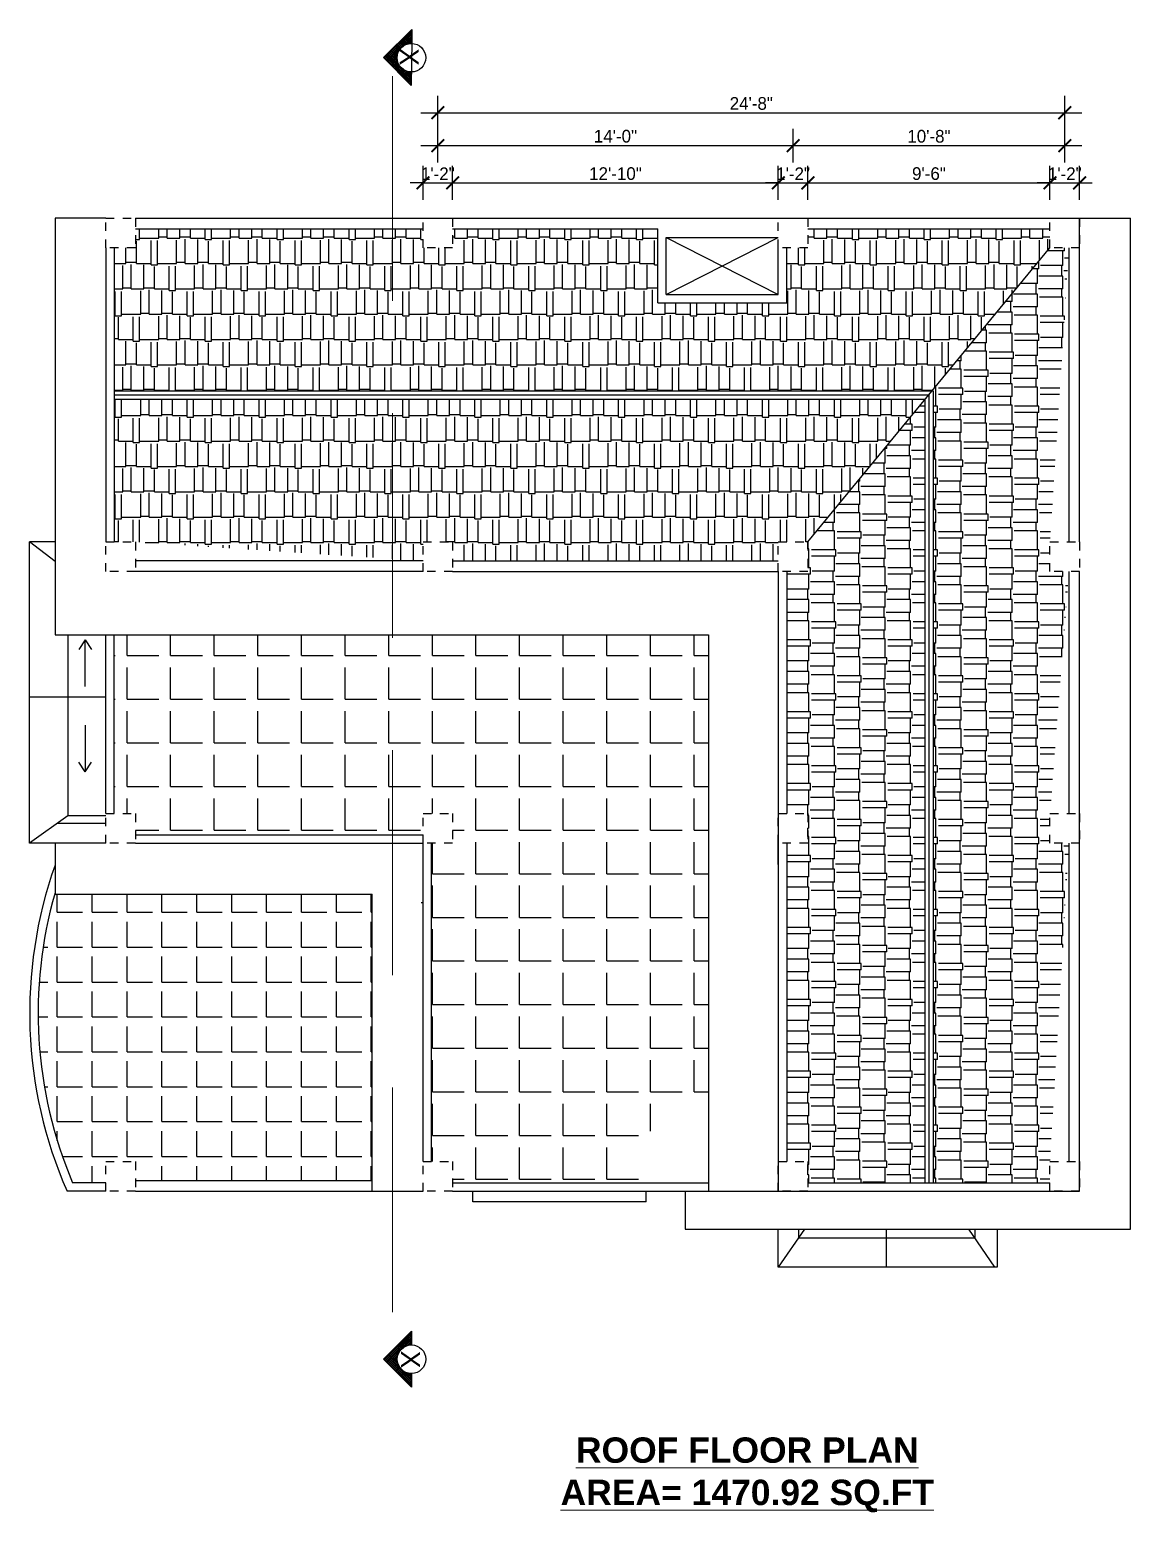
# Model space of a CAD drawing. Header units: inches. Extents: x -343 to 13887, y -13069 to -746.
# Drawn here: x 7964 to 8485, y -11799 to -11097 of the extents above; entities that cross this region are included whole.
import ezdxf

# ---------------------------------------------------------------- set-up
doc = ezdxf.new("R2010")
doc.units = ezdxf.units.IN
doc.header["$LTSCALE"] = 17
doc.header["$MEASUREMENT"] = 0
for name, pattern in [('21_FP_00$0$HIDDEN', [0.375, 0.25, -0.125]), ('Dash1', [0.472441, 0.23622, -0.23622]), ('PHANTOM2', [1.25, 0.625, -0.125, 0.125, -0.125, 0.125, -0.125])]:
    doc.linetypes.add(name, pattern=pattern)
for name, color, linetype, lineweight in [('25 BOT BAR', 12, 'Continuous', 25), ('aa_section_line', 2, 'PHANTOM2', 13), ('DOOR & WIN', 1, 'Continuous', 25), ('OUTLINE', 1, 'Continuous', 25), ('TEXT', 231, 'Continuous', 20)]:
    doc.layers.add(name, color=color, linetype=linetype, lineweight=lineweight)
doc.layers.add('A-Sect-Iden', color=111, linetype='Continuous')
doc.styles.add('ARCHITECTURE', font='stylu.ttf')
doc.styles.add('HEADING', font='swissel.ttf')
doc.dimstyles.new('8 SCALE', dxfattribs={"dimscale": 0, "dimtxt": 6, "dimasz": 6, "dimexe": 8, "dimexo": 8, "dimgap": 1.25, "dimtad": 1, "dimdec": 0, "dimzin": 3, "dimdsep": 46, "dimlunit": 4, "dimtxsty": 'ARCHITECTURE', "dimblk": 'ARCHTICK', "dimcen": 8, "dimdle": 8, "dimclrd": 5, "dimclre": 5, "dimclrt": 7, "dimadec": 0, "dimazin": 0, "dimtfac": 0.75, "dimtdec": 0, "dimtix": 1, "dimtmove": 2, "dimatfit": 3, "dimldrblk": 'ARCHTICK', "dimfxl": 8, "dimfxlon": 1, "dimtolj": 1, "dimtzin": 0, "dimlwd": -1, "dimlwe": -1, "dimarcsym": 0})
pattern_1 = [(0, (-3127.137, -895.34), (0, 20.625), [15, -5.625]), (90, (-3127.137, -895.34), (-20.625, 1e-15), [15, -5.625])]
pattern_2 = [(0, (-4219.174, 0), (25.5, 12), [6, -5, 7, -3, 9, -4]), (0, (-4213.174, 0.5), (25.5, 12), [5, -19, 4, -6]), (0, (-4201.174, -0.75), (25.5, 12), [3, -31]), (90, (-4219.1745, 0), (-8.5, 12), [11.5, -36.5]), (90, (-4213.1745, 0), (-8.5, 12), [11.25, -36.75]), (90, (-4208.1745, 0), (-8.5, 12), [10.5, -37.5]), (90, (-4201.1745, -0.75), (-8.5, 12), [11.5, -36.5]), (90, (-4198.1745, -0.75), (-8.5, 12), [11.5, -36.5]), (90, (-4189.1745, 0), (-8.5, 12), [11, -37])]
pattern_3 = [(90, (-4219.174, 0), (-12, 25.5), [6, -5, 7, -3, 9, -4]), (90, (-4219.674, 6), (-12, 25.5), [5, -19, 4, -6]), (90, (-4218.424, 18), (-12, 25.5), [3, -31]), (180, (-4219.1745, 0), (-12, -8.5), [11.5, -36.5]), (180, (-4219.1745, 6), (-12, -8.5), [11.25, -36.75]), (180, (-4219.1745, 11), (-12, -8.5), [10.5, -37.5]), (180, (-4218.4245, 18), (-12, -8.5), [11.5, -36.5]), (180, (-4218.4245, 21), (-12, -8.5), [11.5, -36.5]), (180, (-4219.1745, 30), (-12, -8.5), [11, -37])]

# ---------------------------------------------------------------- blocks, each defined once
blk = doc.blocks.new('_ArchTick')
at = {"color": 0, "linetype": 'ByBlock', "const_width": 0.15}
blk.add_lwpolyline([(-0.5, -0.5), (0.5, 0.5)], dxfattribs=at)
blk = doc.blocks.new('*D3063')
at = {"layer": 'Defpoints', "color": 0, "transparency": 16777216}
for p in [(8164.33, -11169.94), (8150.33, -11186.68), (8164.33, -11186.68)]:
    blk.add_point(p, dxfattribs=at)
at = {"layer": 'OUTLINE', "color": 5, "transparency": 16777216}
for p, q in [((8150.33, -11177.94), (8150.33, -11161.94)), ((8164.33, -11177.94), (8164.33, -11161.94)), ((8150.33, -11169.94), (8144.33, -11169.94)), ((8150.33, -11169.94), (8164.33, -11169.94)), ((8164.33, -11169.94), (8170.33, -11169.94))]:
    blk.add_line(p, q, dxfattribs=at)
at = {"layer": 'OUTLINE', "color": 5, "transparency": 16777216, "xscale": 6, "yscale": 6, "zscale": 6}
blk.add_blockref('_ArchTick', (8150.33, -11169.94), dxfattribs=at)
at = {"layer": 'OUTLINE', "color": 5, "transparency": 16777216, "xscale": 6, "yscale": 6, "zscale": 6, "rotation": 180}
blk.add_blockref('_ArchTick', (8164.33, -11169.94), dxfattribs=at)
at = {"layer": 'OUTLINE', "color": 7, "transparency": 16777216, "insert": (8157.33, -11165.63), "char_height": 6, "attachment_point": 5, "style": 'ARCHITECTURE'}
blk.add_mtext('\\A1;1\'-2"', dxfattribs=at)
blk = doc.blocks.new('*D3064')
at = {"layer": 'Defpoints', "color": 0, "transparency": 16777216}
for p in [(8318.33, -11169.94), (8164.33, -11186.68), (8318.33, -11186.68)]:
    blk.add_point(p, dxfattribs=at)
at = {"layer": 'OUTLINE', "color": 5, "transparency": 16777216}
for p, q in [((8164.33, -11177.94), (8164.33, -11161.94)), ((8318.33, -11177.94), (8318.33, -11161.94)), ((8156.33, -11169.94), (8326.33, -11169.94))]:
    blk.add_line(p, q, dxfattribs=at)
at = {"layer": 'OUTLINE', "color": 5, "transparency": 16777216, "xscale": 6, "yscale": 6, "zscale": 6, "rotation": 180}
blk.add_blockref('_ArchTick', (8164.33, -11169.94), dxfattribs=at)
at = {"layer": 'OUTLINE', "color": 5, "transparency": 16777216, "xscale": 6, "yscale": 6, "zscale": 6}
blk.add_blockref('_ArchTick', (8318.33, -11169.94), dxfattribs=at)
at = {"layer": 'OUTLINE', "color": 7, "transparency": 16777216, "insert": (8241.33, -11165.58), "char_height": 6, "attachment_point": 5, "style": 'ARCHITECTURE'}
blk.add_mtext('\\A1;12\'-10"', dxfattribs=at)
blk = doc.blocks.new('*D3065')
at = {"layer": 'Defpoints', "color": 0, "transparency": 16777216}
for p in [(8332.33, -11169.94), (8318.33, -11186.68), (8332.33, -11186.68)]:
    blk.add_point(p, dxfattribs=at)
at = {"layer": 'OUTLINE', "color": 5, "transparency": 16777216}
for p, q in [((8318.33, -11177.94), (8318.33, -11161.94)), ((8332.33, -11177.94), (8332.33, -11161.94)), ((8318.33, -11169.94), (8312.33, -11169.94)), ((8318.33, -11169.94), (8332.33, -11169.94)), ((8332.33, -11169.94), (8338.33, -11169.94))]:
    blk.add_line(p, q, dxfattribs=at)
at = {"layer": 'OUTLINE', "color": 5, "transparency": 16777216, "xscale": 6, "yscale": 6, "zscale": 6}
blk.add_blockref('_ArchTick', (8318.33, -11169.94), dxfattribs=at)
at = {"layer": 'OUTLINE', "color": 5, "transparency": 16777216, "xscale": 6, "yscale": 6, "zscale": 6, "rotation": 180}
blk.add_blockref('_ArchTick', (8332.33, -11169.94), dxfattribs=at)
at = {"layer": 'OUTLINE', "color": 7, "transparency": 16777216, "insert": (8325.33, -11165.63), "char_height": 6, "attachment_point": 5, "style": 'ARCHITECTURE'}
blk.add_mtext('\\A1;1\'-2"', dxfattribs=at)
blk = doc.blocks.new('*D3066')
at = {"layer": 'Defpoints', "color": 0, "transparency": 16777216}
for p in [(8446.79, -11169.94), (8332.33, -11186.68), (8446.79, -11186.68)]:
    blk.add_point(p, dxfattribs=at)
at = {"layer": 'OUTLINE', "color": 5, "transparency": 16777216}
for p, q in [((8332.33, -11177.94), (8332.33, -11161.94)), ((8446.79, -11177.94), (8446.79, -11161.94)), ((8324.33, -11169.94), (8454.79, -11169.94))]:
    blk.add_line(p, q, dxfattribs=at)
at = {"layer": 'OUTLINE', "color": 5, "transparency": 16777216, "xscale": 6, "yscale": 6, "zscale": 6, "rotation": 180}
blk.add_blockref('_ArchTick', (8332.33, -11169.94), dxfattribs=at)
at = {"layer": 'OUTLINE', "color": 5, "transparency": 16777216, "xscale": 6, "yscale": 6, "zscale": 6}
blk.add_blockref('_ArchTick', (8446.79, -11169.94), dxfattribs=at)
at = {"layer": 'OUTLINE', "color": 7, "transparency": 16777216, "insert": (8389.56, -11165.58), "char_height": 6, "attachment_point": 5, "style": 'ARCHITECTURE'}
blk.add_mtext('\\A1;9\'-6"', dxfattribs=at)
blk = doc.blocks.new('*D3067')
at = {"layer": 'Defpoints', "color": 0, "transparency": 16777216}
for p in [(8460.79, -11169.94), (8446.79, -11186.68), (8460.79, -11186.68)]:
    blk.add_point(p, dxfattribs=at)
at = {"layer": 'OUTLINE', "color": 5, "transparency": 16777216}
for p, q in [((8446.79, -11177.94), (8446.79, -11161.94)), ((8460.79, -11177.94), (8460.79, -11161.94)), ((8446.79, -11169.94), (8440.79, -11169.94)), ((8446.79, -11169.94), (8460.79, -11169.94)), ((8460.79, -11169.94), (8466.79, -11169.94))]:
    blk.add_line(p, q, dxfattribs=at)
at = {"layer": 'OUTLINE', "color": 5, "transparency": 16777216, "xscale": 6, "yscale": 6, "zscale": 6}
blk.add_blockref('_ArchTick', (8446.79, -11169.94), dxfattribs=at)
at = {"layer": 'OUTLINE', "color": 5, "transparency": 16777216, "xscale": 6, "yscale": 6, "zscale": 6, "rotation": 180}
blk.add_blockref('_ArchTick', (8460.79, -11169.94), dxfattribs=at)
at = {"layer": 'OUTLINE', "color": 7, "transparency": 16777216, "insert": (8453.79, -11165.63), "char_height": 6, "attachment_point": 5, "style": 'ARCHITECTURE'}
blk.add_mtext('\\A1;1\'-2"', dxfattribs=at)
blk = doc.blocks.new('*D3068')
at = {"layer": 'Defpoints', "color": 0, "transparency": 16777216}
for p in [(8325.33, -11152.3), (8157.33, -11193.68), (8325.33, -11193.68)]:
    blk.add_point(p, dxfattribs=at)
at = {"layer": 'OUTLINE', "color": 5, "transparency": 16777216}
for p, q in [((8157.33, -11160.3), (8157.33, -11144.3)), ((8325.33, -11160.3), (8325.33, -11144.3)), ((8149.33, -11152.3), (8333.33, -11152.3))]:
    blk.add_line(p, q, dxfattribs=at)
at = {"layer": 'OUTLINE', "color": 5, "transparency": 16777216, "xscale": 6, "yscale": 6, "zscale": 6, "rotation": 180}
blk.add_blockref('_ArchTick', (8157.33, -11152.3), dxfattribs=at)
at = {"layer": 'OUTLINE', "color": 5, "transparency": 16777216, "xscale": 6, "yscale": 6, "zscale": 6}
blk.add_blockref('_ArchTick', (8325.33, -11152.3), dxfattribs=at)
at = {"layer": 'OUTLINE', "color": 7, "transparency": 16777216, "insert": (8241.33, -11147.89), "char_height": 6, "attachment_point": 5, "style": 'ARCHITECTURE'}
blk.add_mtext('\\A1;14\'-0"', dxfattribs=at)
blk = doc.blocks.new('*D3069')
at = {"layer": 'Defpoints', "color": 0, "transparency": 16777216}
for p in [(8453.79, -11152.3), (8325.33, -11193.68), (8453.79, -11193.68)]:
    blk.add_point(p, dxfattribs=at)
at = {"layer": 'OUTLINE', "color": 5, "transparency": 16777216}
for p, q in [((8325.33, -11160.3), (8325.33, -11144.3)), ((8453.79, -11160.3), (8453.79, -11144.3)), ((8317.33, -11152.3), (8461.79, -11152.3))]:
    blk.add_line(p, q, dxfattribs=at)
at = {"layer": 'OUTLINE', "color": 5, "transparency": 16777216, "xscale": 6, "yscale": 6, "zscale": 6, "rotation": 180}
blk.add_blockref('_ArchTick', (8325.33, -11152.3), dxfattribs=at)
at = {"layer": 'OUTLINE', "color": 5, "transparency": 16777216, "xscale": 6, "yscale": 6, "zscale": 6}
blk.add_blockref('_ArchTick', (8453.79, -11152.3), dxfattribs=at)
at = {"layer": 'OUTLINE', "color": 7, "transparency": 16777216, "insert": (8389.56, -11147.92), "char_height": 6, "attachment_point": 5, "style": 'ARCHITECTURE'}
blk.add_mtext('\\A1;10\'-8"', dxfattribs=at)
blk = doc.blocks.new('*D3070')
at = {"layer": 'Defpoints', "color": 0, "transparency": 16777216}
for p in [(8453.79, -11136.77), (8157.33, -11193.68), (8453.79, -11193.68)]:
    blk.add_point(p, dxfattribs=at)
at = {"layer": 'OUTLINE', "color": 5, "transparency": 16777216}
for p, q in [((8157.33, -11144.77), (8157.33, -11128.77)), ((8453.79, -11144.77), (8453.79, -11128.77)), ((8149.33, -11136.77), (8461.79, -11136.77))]:
    blk.add_line(p, q, dxfattribs=at)
at = {"layer": 'OUTLINE', "color": 5, "transparency": 16777216, "xscale": 6, "yscale": 6, "zscale": 6, "rotation": 180}
blk.add_blockref('_ArchTick', (8157.33, -11136.77), dxfattribs=at)
at = {"layer": 'OUTLINE', "color": 5, "transparency": 16777216, "xscale": 6, "yscale": 6, "zscale": 6}
blk.add_blockref('_ArchTick', (8453.79, -11136.77), dxfattribs=at)
at = {"layer": 'OUTLINE', "color": 7, "transparency": 16777216, "insert": (8305.56, -11132.39), "char_height": 6, "attachment_point": 5, "style": 'ARCHITECTURE'}
blk.add_mtext('\\A1;24\'-8"', dxfattribs=at)

msp = doc.modelspace()

# ---------------------------------------------------------------- hatches: boundary and pattern name
at = {"layer": 'A-Sect-Iden', "ltscale": 0.5}
h = msp.add_hatch(dxfattribs=at)
h.set_pattern_fill('ANSI37', color=2, scale=5, style=0)
h.set_pattern_definition([(45, (-17704.21094, -17292.2529), (-0.441941738, 0.441941738), []), (135, (-17704.21094, -17292.2529), (-0.441941738, -0.441941738), [])])
h.paths.add_polyline_path([(8144.8, -11117.49), (8144.73, -11123.98), (8131.62, -11110.6), (8145, -11097.49), (8144.93, -11103.99, 1)])
h = msp.add_hatch(dxfattribs=at)
h.set_pattern_fill('ANSI37', color=2, scale=5, style=0)
h.set_pattern_definition([(45, (-17704.18634, -17907.62684), (-0.441941738, 0.441941738), []), (135, (-17704.18634, -17907.62684), (-0.441941738, -0.441941738), [])])
h.paths.add_polyline_path([(8144.89, -11732.86), (8144.89, -11739.35), (8131.65, -11726.11), (8144.89, -11712.87), (8144.89, -11719.36, 1)])
at = {"layer": 'OUTLINE'}
h = msp.add_hatch(dxfattribs=at)
h.set_pattern_fill('AR-RSHKE', color=8)
h.set_pattern_definition(pattern_2)
h.paths.add_polyline_path([(8135.9, -11268.18), (8135.9, -11191.68), (8014.33, -11191.68), (8014.33, -11200.68), (8004.33, -11200.68), (8004.33, -11268.18)])
h = msp.add_hatch(dxfattribs=at)
h.set_pattern_fill('AR-RSHKE', color=8)
h.set_pattern_definition(pattern_2)
h.paths.add_polyline_path([(8446.79, -11200.68), (8446.79, -11191.68), (8332.33, -11191.68), (8332.33, -11200.68), (8322.33, -11200.68), (8322.33, -11226.68), (8261.33, -11226.68), (8261.33, -11191.68), (8164.33, -11191.68), (8164.33, -11200.68), (8150.33, -11200.68), (8150.33, -11191.68), (8135.9, -11191.68), (8135.9, -11268.18), (8391.21, -11268.18)])
h = msp.add_hatch(dxfattribs=at)
h.set_pattern_fill('AR-RSHKE', color=8, angle=90)
h.set_pattern_definition(pattern_3)
h.paths.add_polyline_path([(8391.56, -11642.68), (8446.79, -11642.68), (8446.79, -11632.68), (8455.79, -11482.16), (8446.79, -11482.16), (8446.79, -11468.16), (8455.79, -11353.68), (8446.79, -11353.68), (8446.79, -11339.68), (8455.79, -11200.68), (8446.79, -11200.68), (8391.56, -11267.75)])
h = msp.add_hatch(dxfattribs=at)
h.set_pattern_fill('AR-RSHKE', color=8)
h.set_pattern_definition(pattern_2)
h.paths.add_polyline_path([(8135.9, -11272.18), (8004.33, -11272.18), (8004.33, -11339.68), (8014.33, -11339.68), (8135.9, -11347.72)])
h = msp.add_hatch(dxfattribs=at)
h.set_pattern_fill('AR-RSHKE', color=8)
h.set_pattern_definition(pattern_2)
h.paths.add_polyline_path([(8387.56, -11272.61), (8387.56, -11272.18), (8135.9, -11272.18), (8135.9, -11348.68), (8150.33, -11348.68), (8150.33, -11339.68), (8164.33, -11339.68), (8164.33, -11348.68), (8318.33, -11348.68), (8318.33, -11339.68), (8332.33, -11339.68)])
h = msp.add_hatch(dxfattribs=at)
h.set_pattern_fill('AR-RSHKE', color=8, angle=90)
h.set_pattern_definition(pattern_3)
h.paths.add_polyline_path([(8387.56, -11272.61), (8332.33, -11339.68), (8332.33, -11353.68), (8322.33, -11353.68), (8322.33, -11468.16), (8332.33, -11468.16), (8332.33, -11482.16), (8322.33, -11482.16), (8322.33, -11632.68), (8332.33, -11632.68), (8332.33, -11642.68), (8387.56, -11642.68)])
h = msp.add_hatch(dxfattribs=at)
h.set_pattern_fill('ANGLE', color=8, scale=75)
h.set_pattern_definition(pattern_1)
h.paths.add_polyline_path([(8135.89, -11478.16), (8135.9, -11383.68), (8004.33, -11383.68), (8004.33, -11468.16), (8014.33, -11468.16), (8014.33, -11478.16)])
h = msp.add_hatch(dxfattribs=at)
h.set_pattern_fill('ANGLE', color=8, scale=75)
h.set_pattern_definition(pattern_1)
edge = h.paths.add_edge_path()
edge.add_line((8285.33, -11383.68), (8164.33, -11383.68))
edge.add_line((8164.33, -11383.68), (8150.33, -11383.68))
edge.add_line((8150.33, -11383.68), (8135.9, -11383.68))
edge.add_line((8135.9, -11383.68), (8135.89, -11478.16))
edge.add_line((8135.89, -11478.16), (8150.33, -11478.16))
edge.add_line((8150.33, -11478.16), (8150.33, -11468.16))
edge.add_line((8150.33, -11468.16), (8164.33, -11468.16))
edge.add_line((8164.33, -11468.16), (8164.33, -11482.16))
edge.add_line((8164.33, -11482.16), (8154.33, -11482.16))
edge.add_line((8154.33, -11482.16), (8154.33, -11632.68))
edge.add_line((8154.33, -11632.68), (8164.33, -11632.68))
edge.add_line((8164.33, -11632.68), (8164.33, -11642.68))
edge.add_line((8164.33, -11642.68), (8252.39, -11642.68))
edge.add_line((8252.39, -11642.68), (8252.39, -11636.88))
edge.add_arc((8286.77, -11636.86), 34.38, 89.72845, 180.03333, ccw=False)
edge.add_line((8286.93, -11602.48), (8286.93, -11601.68))
edge.add_line((8286.93, -11601.68), (8285.33, -11601.68))
edge.add_line((8285.33, -11601.68), (8285.33, -11383.68))
h = msp.add_hatch(dxfattribs=at)
h.set_pattern_fill('ANGLE', color=8, scale=60)
h.set_pattern_definition([(0, (-3127.137, -2060.282), (0, 16.5), [12, -4.5]), (90, (-3127.137, -2060.282), (-16.5, 1e-15), [12, -4.5])])
edge = h.paths.add_edge_path()
edge.add_line((7976.33, -11506.16), (7976.33, -11505.63))
edge.add_arc((8173.89, -11562.42), 205.56, 163.96271, 202.98171)
edge.add_line((7984.65, -11642.68), (8000.33, -11642.68))
edge.add_line((8000.33, -11642.68), (8000.33, -11632.68))
edge.add_line((8000.33, -11632.68), (8014.33, -11632.68))
edge.add_line((8014.33, -11632.68), (8014.33, -11641.68))
edge.add_line((8014.33, -11641.68), (8126.33, -11641.68))
edge.add_line((8126.33, -11641.68), (8126.33, -11506.16))
edge.add_line((8126.33, -11506.16), (7976.33, -11506.16))

# ---------------------------------------------------------------- linework, layer by layer
at = {"layer": '25 BOT BAR'}
for p, q in [((7976.33, -11186.68), (7976.33, -11383.68)), ((8000.33, -11186.68), (7976.33, -11186.68)), ((8014.33, -11186.68), (8150.33, -11186.68)), ((8014.33, -11191.68), (8150.33, -11191.68)), ((8265.33, -11222.68), (8318.33, -11195.68)), ((8265.33, -11195.68), (8318.33, -11222.68)), ((8000.33, -11200.68), (8000.33, -11339.68)), ((8004.33, -11200.68), (8004.33, -11339.68)), ((8332.33, -11339.68), (8446.79, -11200.68)), ((8004.33, -11268.18), (8391.56, -11268.18)), ((8004.33, -11270.18), (8389.56, -11270.18)), ((8004.33, -11272.18), (8387.56, -11272.18)), ((8387.56, -11272.18), (8387.56, -11642.68)), ((8389.56, -11270.18), (8389.56, -11642.68)), ((8391.56, -11268.18), (8391.56, -11642.68)), ((8150.33, -11348.68), (8014.33, -11348.68)), ((8164.33, -11348.68), (8318.33, -11348.68)), ((8150.33, -11353.68), (8014.33, -11353.68)), ((8164.33, -11353.68), (8318.33, -11353.68)), ((8318.33, -11353.68), (8318.33, -11646.68)), ((8322.33, -11353.68), (8322.33, -11468.16)), ((8460.79, -11384.46), (8460.79, -11353.68)), ((7976.33, -11383.68), (8285.33, -11383.68)), ((8000.33, -11468.16), (8000.33, -11383.68)), ((8004.33, -11468.16), (8004.33, -11383.68)), ((8285.33, -11383.68), (8285.33, -11646.68)), ((7976.33, -11482.16), (7976.33, -11506.16)), ((8014.33, -11478.16), (8150.33, -11478.16)), ((8014.33, -11482.16), (8150.33, -11482.16)), ((8150.33, -11632.68), (8150.33, -11482.16)), ((8154.33, -11632.68), (8154.33, -11482.16)), ((8318.33, -11492.16), (8318.33, -11482.16)), ((8322.33, -11482.16), (8322.33, -11632.68)), ((7976.33, -11506.16), (8126.33, -11506.16)), ((8126.33, -11646.68), (8126.33, -11506.16)), ((8149.53, -11510.1), (8150.33, -11510.1)), ((8014.33, -11641.68), (8126.33, -11641.68)), ((8332.33, -11642.68), (8446.79, -11642.68)), ((8014.33, -11646.68), (8150.33, -11646.68)), ((8173.83, -11651.68), (8173.83, -11646.68)), ((8255.83, -11651.68), (8255.83, -11646.68)), ((8255.83, -11651.68), (8173.83, -11651.68))]:
    msp.add_line(p, q, dxfattribs=at)
for radius, start, end in [(209.56, 160.51647, 203.70779), (205.56, 163.96271, 202.98171)]:
    msp.add_arc((8173.89, -11562.42), radius, start, end, dxfattribs=at)
at = {"layer": 'A-Sect-Iden', "ltscale": 0.5}
for points in [[(8144.98, -11102.99), (8144.76, -11123.96), (8131.66, -11110.58), (8145.04, -11097.48), (8144.98, -11102.99)], [(8144.89, -11732.86), (8144.89, -11739.35), (8131.65, -11726.11), (8144.89, -11712.87), (8144.89, -11719.36)]]:
    msp.add_lwpolyline(points, dxfattribs=at)
for centre in [(8144.86, -11110.74), (8144.89, -11726.11)]:
    msp.add_circle(centre, 6.75, dxfattribs=at)
at = {"layer": 'aa_section_line', "linetype": '21_FP_00$0$HIDDEN', "ltscale": 25}
msp.add_line((8135.9, -11119.48), (8135.89, -11713.27), dxfattribs=at)
at = {"layer": 'DOOR & WIN'}
for p, q in [((8150.33, -11186.68), (8460.79, -11186.68)), ((8460.79, -11339.68), (8460.79, -11186.68)), ((8484.79, -11664.68), (8484.79, -11186.68)), ((8164.33, -11191.68), (8261.33, -11191.68)), ((8265.33, -11195.68), (8318.33, -11195.68)), ((8332.33, -11191.68), (8446.79, -11191.68)), ((8455.79, -11339.68), (8455.79, -11200.68)), ((8265.33, -11222.68), (8318.33, -11222.68)), ((8261.33, -11226.68), (8322.33, -11226.68)), ((7964.33, -11482.16), (7964.33, -11339.68)), ((7964.33, -11482.16), (7964.33, -11343.68)), ((8455.79, -11468.16), (8455.79, -11353.68)), ((8460.79, -11646.68), (8460.79, -11384.46)), ((8455.79, -11632.68), (8455.79, -11482.16)), ((8164.33, -11642.68), (8285.33, -11642.68)), ((8164.33, -11646.68), (8460.79, -11646.68))]:
    msp.add_line(p, q, dxfattribs=at)
at = {"layer": 'DOOR & WIN', "color": 6, "linetype": 'Dash1'}
for points in [[(8000.33, -11186.68), (8014.33, -11186.68), (8014.33, -11200.68), (8000.33, -11200.68)], [(8150.33, -11186.68), (8164.33, -11186.68), (8164.33, -11200.68), (8150.33, -11200.68)], [(8318.33, -11186.68), (8332.33, -11186.68), (8332.33, -11200.68), (8318.33, -11200.68)], [(8446.79, -11186.68), (8460.79, -11186.68), (8460.79, -11200.68), (8446.79, -11200.68)], [(8000.33, -11339.68), (8014.33, -11339.68), (8014.33, -11353.68), (8000.33, -11353.68)], [(8150.33, -11339.68), (8164.33, -11339.68), (8164.33, -11353.68), (8150.33, -11353.68)], [(8318.33, -11339.68), (8332.33, -11339.68), (8332.33, -11353.68), (8318.33, -11353.68)], [(8446.79, -11339.68), (8460.79, -11339.68), (8460.79, -11353.68), (8446.79, -11353.68)], [(8000.33, -11468.16), (8014.33, -11468.16), (8014.33, -11482.16), (8000.33, -11482.16)], [(8150.33, -11468.16), (8164.33, -11468.16), (8164.33, -11482.16), (8150.33, -11482.16)], [(8318.33, -11468.16), (8332.33, -11468.16), (8332.33, -11482.16), (8318.33, -11482.16)], [(8446.79, -11468.16), (8460.79, -11468.16), (8460.79, -11482.16), (8446.79, -11482.16)], [(8000.33, -11632.68), (8014.33, -11632.68), (8014.33, -11646.68), (8000.33, -11646.68)], [(8150.33, -11632.68), (8164.33, -11632.68), (8164.33, -11646.68), (8150.33, -11646.68)], [(8318.33, -11632.68), (8332.33, -11632.68), (8332.33, -11646.68), (8318.33, -11646.68)], [(8446.79, -11632.68), (8460.79, -11632.68), (8460.79, -11646.68), (8446.79, -11646.68)]]:
    msp.add_lwpolyline(points, close=True, dxfattribs=at)
at = {"layer": 'OUTLINE'}
for p, q in [((8460.79, -11186.68), (8484.79, -11186.68)), ((8261.33, -11226.68), (8261.33, -11191.68)), ((8265.33, -11222.68), (8265.33, -11195.68)), ((8318.33, -11222.68), (8318.33, -11200.68)), ((8322.33, -11226.68), (8322.33, -11200.68)), ((7976.33, -11339.68), (7964.33, -11339.68)), ((7976.33, -11349.01), (7964.33, -11339.68)), ((7982.33, -11383.68), (7982.33, -11469.16)), ((7990.61, -11386), (7987.61, -11390.5)), ((7990.61, -11408), (7990.61, -11386)), ((7990.61, -11386), (7993.61, -11390.5)), ((7964.33, -11412.92), (8000.33, -11412.92)), ((7990.61, -11426.36), (7990.61, -11448.36)), ((7990.61, -11448.36), (7987.61, -11443.86)), ((7990.61, -11448.36), (7993.61, -11443.86)), ((7982.33, -11469.16), (7964.33, -11482.16)), ((8000.33, -11469.16), (7982.33, -11469.16)), ((8000.33, -11472.77), (7977.33, -11472.77)), ((7984.65, -11482.16), (7964.33, -11482.16)), ((8000.33, -11482.16), (7984.65, -11482.16)), ((8000.33, -11642.68), (7984.65, -11642.68)), ((8000.33, -11646.68), (7982.02, -11646.68)), ((8274.33, -11646.68), (8274.33, -11664.68)), ((8274.33, -11664.68), (8484.79, -11664.68)), ((8318.33, -11682.68), (8318.33, -11664.68)), ((8330.65, -11664.68), (8318.33, -11682.68)), ((8327.91, -11664.68), (8327.91, -11668.68)), ((8369.56, -11682.68), (8369.56, -11664.68)), ((8420.79, -11682.68), (8408.48, -11664.68)), ((8411.21, -11664.68), (8411.21, -11668.68)), ((8421.79, -11664.68), (8421.79, -11682.68)), ((8327.91, -11668.68), (8411.21, -11668.68)), ((8421.79, -11682.68), (8318.33, -11682.68))]:
    msp.add_line(p, q, dxfattribs=at)

# ---------------------------------------------------------------- texts
at = {"layer": 'A-Sect-Iden', "ltscale": 0.5, "char_height": 9, "width": 12.25, "attachment_point": 5, "style": 'HEADING'}
for insert, rotation in [((8143.76, -11110.34), 269.26311), ((8144.44, -11726.26), 269.85507)]:
    msp.add_mtext('X', dxfattribs=dict(at, insert=insert, rotation=rotation))
at = {"layer": 'TEXT', "insert": (8303.66, -11763.09), "char_height": 12, "width": 396.2985, "attachment_point": 2}
msp.add_mtext('{\\fArial|b1|i0|c0|p34;\\LROOF FLOOR PLAN \\PAREA= 1470.92 SQ.FT}', dxfattribs=at)

# ---------------------------------------------------------------- dimensions: what is measured, and where the dimension line sits
at = {"layer": 'OUTLINE'}
for base, p1, p2, picture, middle in [((8453.79, -11136.77), (8157.33, -11193.68), (8453.79, -11193.68), '*D3070', (8305.56, -11132.39)), ((8325.33, -11152.3), (8157.33, -11193.68), (8325.33, -11193.68), '*D3068', (8241.33, -11147.89)), ((8453.79, -11152.3), (8325.33, -11193.68), (8453.79, -11193.68), '*D3069', (8389.56, -11147.92)), ((8164.33, -11169.94), (8150.33, -11186.68), (8164.33, -11186.68), '*D3063', (8157.33, -11165.63)), ((8318.33, -11169.94), (8164.33, -11186.68), (8318.33, -11186.68), '*D3064', (8241.33, -11165.58)), ((8332.33, -11169.94), (8318.33, -11186.68), (8332.33, -11186.68), '*D3065', (8325.33, -11165.63)), ((8446.79, -11169.94), (8332.33, -11186.68), (8446.79, -11186.68), '*D3066', (8389.56, -11165.58)), ((8460.79, -11169.94), (8446.79, -11186.68), (8460.79, -11186.68), '*D3067', (8453.79, -11165.63))]:
    dim = msp.add_linear_dim(base=base, p1=p1, p2=p2, dimstyle='8 SCALE', override={"dimscale": 1}, dxfattribs=at)
    dim.commit()
    dim.dimension.update_dxf_attribs({"geometry": picture, "text_midpoint": middle})

doc.saveas('drawing.dxf')
